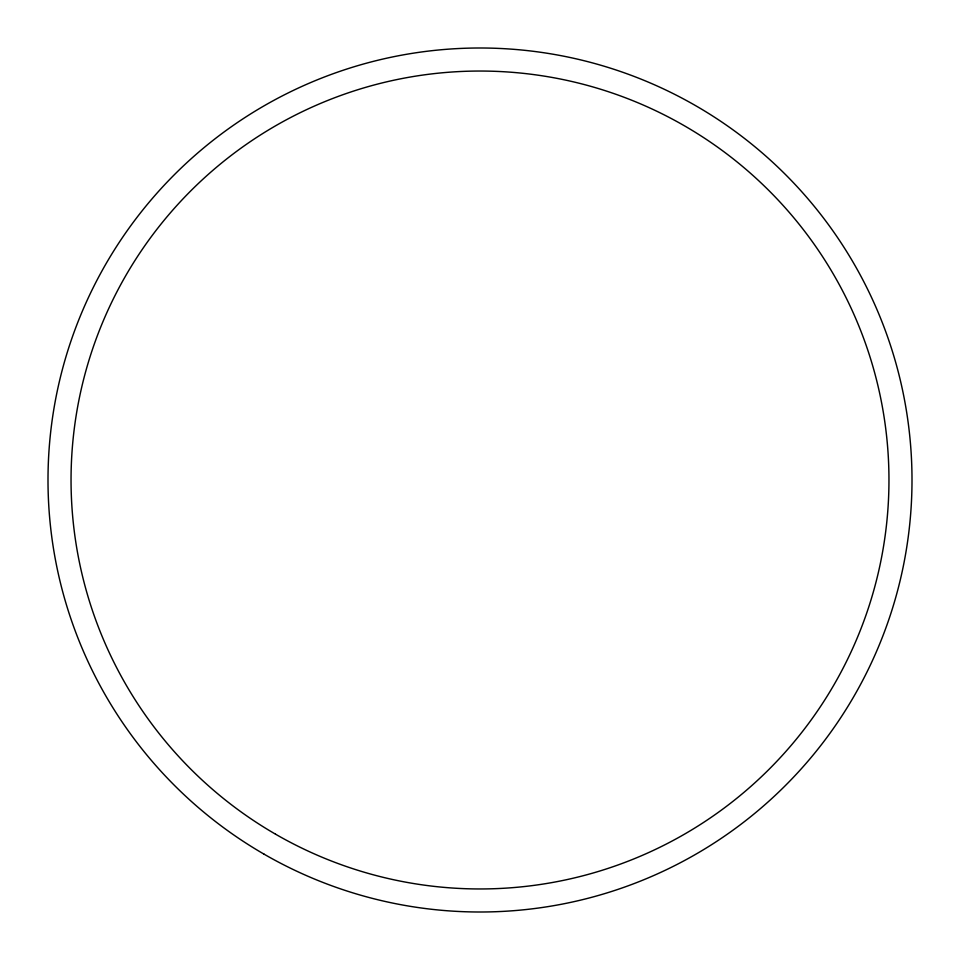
<?xml version="1.0" encoding="UTF-8"?>
<svg xmlns="http://www.w3.org/2000/svg" width="960" height="960" viewBox="0 0 960 960"><rect width="100%" height="100%" fill="white"/><g stroke="black" fill="none" stroke-linecap="round" stroke-linejoin="round"><path stroke-width="1.44" d="M264 854.124A432 432 0 0 0 912 480A432 432 0 0 0 264 105.876A432 432 0 0 0 264 854.124M275.52 834.168A408.96 408.96 0 0 0 888.96 480A408.96 408.96 0 0 0 275.52 125.832A408.96 408.96 0 0 0 275.52 834.168"/></g></svg>
